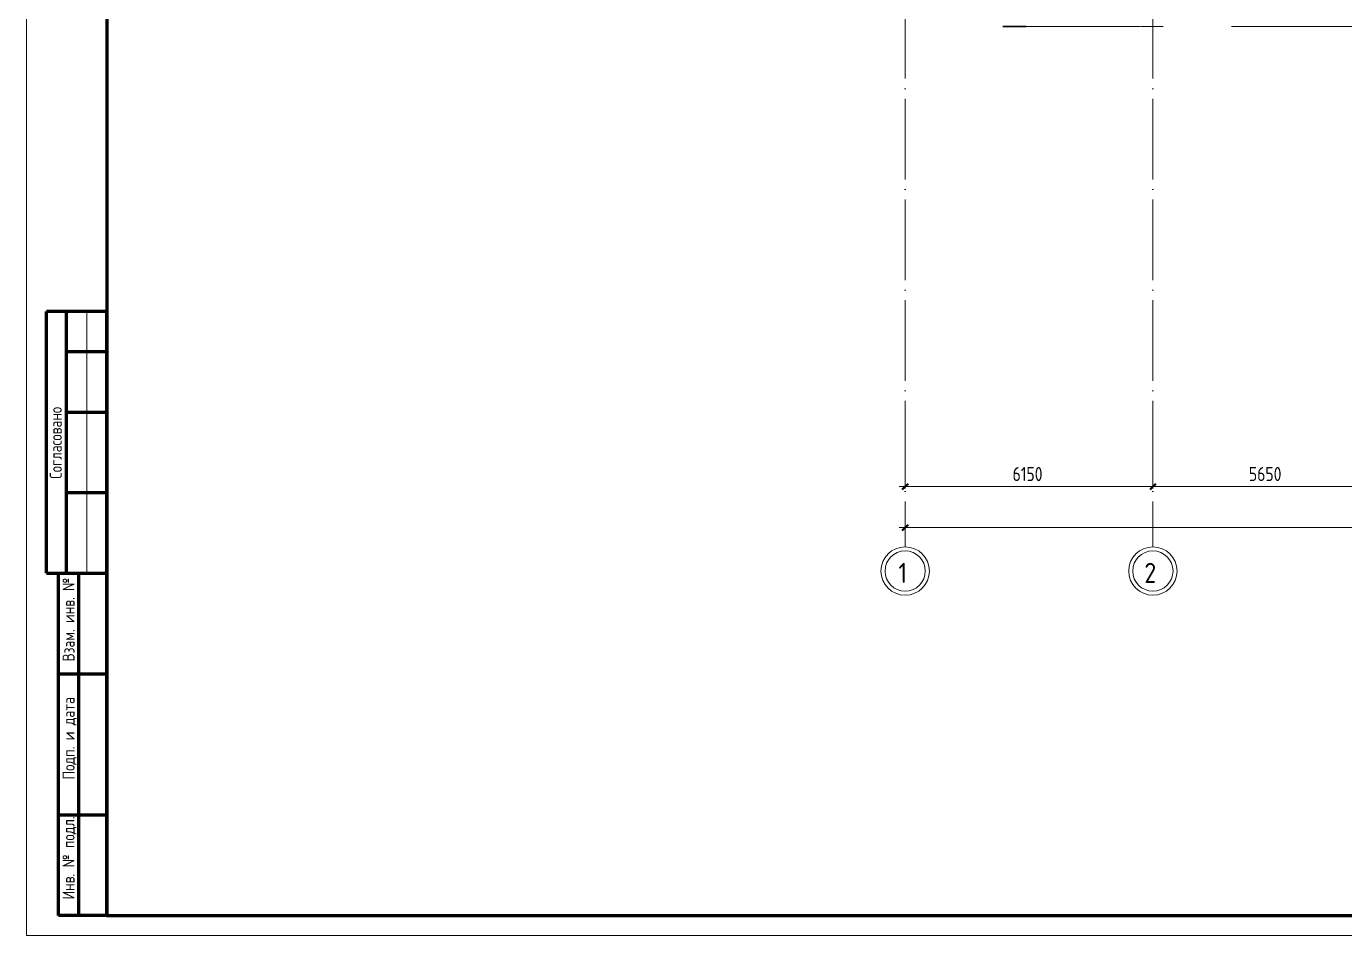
# Model space of a CAD drawing. Header units: millimetres. Extents: x -421858 to 614926, y -468665 to 141641.
# Drawn here: x 78858 to 111587, y -41916 to -19339 of the extents above; entities that cross this region are included whole.
import ezdxf

# ---------------------------------------------------------------- set-up
doc = ezdxf.new("R2010")
doc.units = ezdxf.units.MM
doc.linetypes.add('ADSK_Линия сетки', pattern=[25, 20, -2.5, 0, -2.5])
for name, color, linetype, lineweight in [('Оси', 252, 'Continuous', 9), ('ОФ_рамка', 8, 'Continuous', 60), ('Размеры', 7, 'Continuous', 9), ('Стены наружные', 7, 'Continuous', 18)]:
    doc.layers.add(name, color=color, linetype=linetype, lineweight=lineweight)
doc.styles.add('GOST Common_1', font='', dxfattribs={"height": 250})
doc.styles.add('GOST Common_3', font='', dxfattribs={"height": 3.5})
doc.styles.add('ГОСТ 2.304', font='')
doc.styles.get('GOST Common_1').set_extended_font_data('GOST type B')
doc.styles.get('GOST Common_3').set_extended_font_data('GOST 2.304 type A')
doc.styles.get('ГОСТ 2.304').set_extended_font_data('GOST 2.304 type A')

# ---------------------------------------------------------------- blocks, each defined once
blk = doc.blocks.new('2 этаж')
at = {"layer": 'Оси', "color": 251, "linetype": 'ADSK_Линия сетки', "ltscale": 100, "true_color": 0x636466}
for p, q in [((100676, -1137), (100676, -32263)), ((106826, -1137), (106826, -32263))]:
    blk.add_line(p, q, dxfattribs=at)
at = {"layer": 'Оси', "color": 251, "lineweight": 20, "true_color": 0x636466}
for centre, radius, start, end in [((100676, -32863), 600, 0, 180), ((100676, -32863), 500, 0, 180), ((106826, -32863), 600, 0, 180), ((106826, -32863), 500, 0, 180), ((100676, -32863), 600, 180, 0), ((100676, -32863), 500, 180, 0), ((106826, -32863), 600, 180, 0), ((106826, -32863), 500, 180, 0)]:
    blk.add_arc(centre, radius, start, end, dxfattribs=at)
at = {"layer": 'Размеры', "color": 251, "lineweight": 20, "true_color": 0x636466}
for p, q in [((100676, -30766), (100676, -30616)), ((106826, -30766), (106826, -30616)), ((106826, -30766), (106826, -30616)), ((100526, -30766), (106826, -30766)), ((100676, -30766), (100676, -30816)), ((106826, -30766), (106826, -30816)), ((106826, -30766), (112476, -30766)), ((106826, -30766), (106826, -30816)), ((100676, -31784), (100676, -31634)), ((100526, -31784), (168426, -31784)), ((100676, -31784), (100676, -31834))]:
    blk.add_line(p, q, dxfattribs=at)
at = {"layer": 'Размеры', "color": 251, "lineweight": 40, "true_color": 0x636466}
for p, q in [((100676, -30766), (100747, -30695)), ((106826, -30766), (106897, -30695)), ((106826, -30766), (106897, -30695)), ((100676, -30766), (100605, -30837)), ((106826, -30766), (106755, -30837)), ((106826, -30766), (106755, -30837)), ((100676, -31784), (100747, -31714)), ((100676, -31784), (100605, -31855))]:
    blk.add_line(p, q, dxfattribs=at)
at = {"layer": 'Стены наружные', "color": 251, "lineweight": 30, "true_color": 0x636466}
for p, q in [((103676, -19339), (103101, -19339)), ((103101, -19339), (103101, -19344)), ((103101, -19344), (103676, -19344)), ((103676, -19344), (103676, -19339))]:
    blk.add_line(p, q, dxfattribs=at)
at = {"layer": 'Стены наружные', "color": 251, "true_color": 0x636466}
for p, q in [((106505, -19344), (103676, -19344)), ((103680, -19344), (103680, -19339)), ((104251, -19339), (105951, -19339)), ((104251, -19339), (104251, -19344)), ((105951, -19344), (105951, -19339)), ((106505, -19344), (106505, -19339)), ((106516, -19344), (106516, -19339)), ((107081, -19344), (106516, -19344)), ((107081, -19339), (107081, -19344)), ((108781, -19344), (108781, -19339)), ((109336, -19344), (108781, -19344)), ((109336, -19344), (109336, -19339)), ((109344, -19344), (109344, -19339)), ((112136, -19344), (109344, -19344)), ((109891, -19339), (109891, -19344))]:
    blk.add_line(p, q, dxfattribs=at)
at = {"layer": 'Оси', "color": 251, "true_color": 0x636466, "style": 'GOST Common_1', "width": 0.9}
for s, p in [('1', (100509, -33159)), ('2', (106615, -33159))]:
    blk.add_text(s, height=500, dxfattribs=at).set_placement(p)
at = {"layer": 'Размеры', "color": 251, "lineweight": 20, "true_color": 0x636466, "char_height": 350, "attachment_point": 1, "line_spacing_factor": 1.022761, "style": 'GOST Common_3'}
for s, insert, width in [('6150', (103342, -30279), 980.83), ('5650', (109210, -30279), 1059.58)]:
    blk.add_mtext(s, dxfattribs=dict(at, insert=insert, width=width))
blk = doc.blocks.new('А0')
at = {"layer": 'ОФ_рамка', "color": 0, "linetype": 'Continuous', "lineweight": 5, "ltscale": 100}
for points in [[(222168, -309617), (222168, -393717)], [(222168, -393717), (341068, -393717)]]:
    blk.add_lwpolyline(points, dxfattribs=at)
at = {"layer": 'ОФ_рамка', "color": 0, "linetype": 'Continuous', "ltscale": 100}
for points in [[(224168, -310117), (224168, -393217)], [(224168, -393217), (340568, -393217)]]:
    blk.add_lwpolyline(points, dxfattribs=at)
at = {"layer": 'ОФ_рамка', "color": 0, "linetype": 'Continuous'}
for points in [[(222668, -384717), (222668, -378217)], [(224168, -378217), (222668, -378217)], [(223168, -384717), (223168, -378217)], [(224168, -393217), (224168, -378217)], [(223168, -379217), (224168, -379217)], [(223168, -380717), (224168, -380717)], [(223168, -382717), (224168, -382717)], [(222668, -384717), (224168, -384717)], [(222968, -393217), (222968, -384717)], [(223468, -393217), (223468, -384717)], [(222968, -387217), (224168, -387217)], [(222968, -390717), (224168, -390717)], [(224168, -393217), (222968, -393217)]]:
    blk.add_lwpolyline(points, dxfattribs=at)
at = {"layer": 'ОФ_рамка', "color": 0, "linetype": 'Continuous', "lineweight": 5}
blk.add_lwpolyline([(223668, -384717), (223668, -378217)], dxfattribs=at)
at = {"layer": 'ОФ_рамка', "color": 0, "linetype": 'Continuous', "lineweight": 5, "char_height": 300, "attachment_point": 1, "rotation": 90, "style": 'ГОСТ 2.304'}
for s, insert, width in [('\\fGOST 2.304 type A|b0|i0|c1|p34;\\W1.0000000000;\\T1.0000000000;\\o\\lСогласовано', (222748, -382374), 1992.86), ('\\fGOST 2.304 type A|b0|i0|c1|p34;\\W1.0000000000;\\T1.0000000000;\\o\\lВзам. инв. №', (223066, -386910), 2077.93), ('\\fGOST 2.304 type A|b0|i0|c1|p34;\\W1.0000000000;\\T1.0000000000;\\o\\lПодп. и дата', (223068, -389839), 2065.5), ('\\fGOST 2.304 type A|b0|i0|c1|p34;\\W1.0000000000;\\T1.0000000000;\\o\\lИнв. № подл.', (223065, -392816), 2070.21)]:
    blk.add_mtext(s, dxfattribs=dict(at, insert=insert, width=width))

msp = doc.modelspace()

# ---------------------------------------------------------------- block references
msp.add_blockref('2 этаж', (0, 0))
at = {"layer": 'ОФ_рамка', "color": 0, "lineweight": -2}
msp.add_blockref('А0', (-143310, 351801), dxfattribs=at)

doc.saveas('drawing.dxf')
